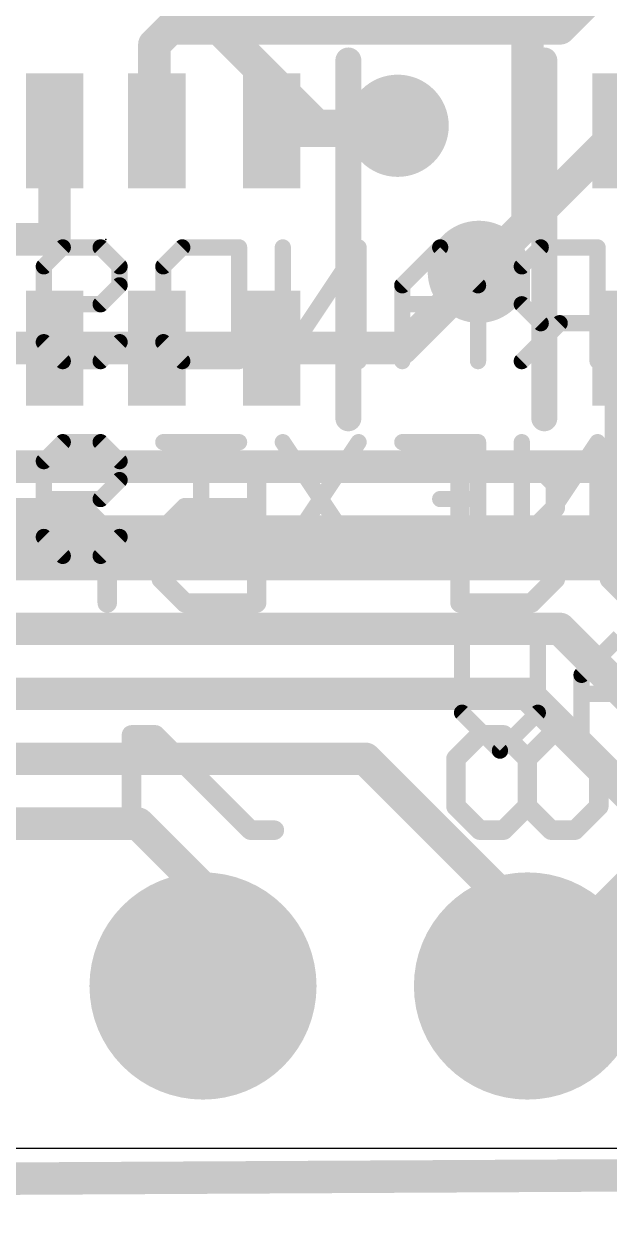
# Model space of a CAD drawing. Extents: x -0.5 to 47.2, y -0.5 to 23.4.
# Drawn here: x 26.54 to 31.12, y -0.51 to 8.8 of the extents above; entities that cross this region are included whole.
import ezdxf

# ---------------------------------------------------------------- set-up
doc = ezdxf.new("R2010")
doc.units = 0
for name, color, linetype in [('1', 12, 'CONTINUOUS'), ('16', 132, 'CONTINUOUS'), ('17', 110, 'CONTINUOUS'), ('18', 110, 'CONTINUOUS'), ('20', 53, 'CONTINUOUS'), ('21', 40, 'CONTINUOUS'), ('22', 6, 'CONTINUOUS'), ('23', 40, 'CONTINUOUS')]:
    doc.layers.add(name, color=color, linetype=linetype)

# ---------------------------------------------------------------- blocks, each defined once
blk = doc.blocks.new('ROUNDP')
at = {"const_width": 0.5}
blk.add_lwpolyline([(0, -0.25, 1), (0, 0.25, 1), (0, -0.25)], format="xyb", dxfattribs=at)
blk = doc.blocks.new('RECT')
blk.add_solid([(-0.5, -0.5), (0.5, -0.5), (-0.5, 0.5), (0.5, 0.5)])
blk = doc.blocks.new('ROUNDV')
at = {"const_width": 0.5}
blk.add_lwpolyline([(0, -0.25, 1), (0, 0.25, 1), (0, -0.25)], format="xyb", dxfattribs=at)

msp = doc.modelspace()

# ---------------------------------------------------------------- linework, layer by layer
at = {"layer": '1', "const_width": 0.254}
for points in [[(30.734, 8.763), (32.004, 10.033)], [(27.686, 8.763), (27.559, 8.636)], [(30.734, 8.763), (27.686, 8.763)], [(27.559, 8.636), (27.559, 7.981)], [(27.559, 7.981), (27.578, 7.962)], [(29.425, 7.962), (29.464, 8.001)], [(29.464, 8.001), (29.452, 7.989)], [(26.778, 7.962), (26.778, 7.112)], [(28.478, 7.962), (29.425, 7.962)], [(31.203, 7.962), (30.099, 6.858)], [(31.212, 7.962), (31.203, 7.962)], [(31.212, 7.962), (32.112, 7.962)], [(26.778, 7.112), (24.765, 7.112)], [(29.503, 6.262), (30.099, 6.858)], [(25.878, 6.262), (26.778, 6.262)], [(26.778, 6.262), (27.578, 6.262)], [(27.578, 6.262), (28.478, 6.262)], [(28.478, 6.262), (29.503, 6.262)], [(31.212, 6.262), (31.212, 4.572)], [(31.212, 4.572), (26.162, 4.572)], [(25.908, 4.064), (30.734, 4.064)], [(30.734, 4.064), (31.623, 3.175)], [(30.48, 3.556), (25.654, 3.556)], [(30.48, 3.556), (32.766, 1.27)], [(25.4, 3.048), (29.21, 3.048)], [(29.21, 3.048), (30.48, 1.778)], [(25.146, 2.54), (27.432, 2.54)], [(27.432, 2.54), (27.94, 2.032)], [(27.94, 2.032), (27.94, 1.27)], [(30.48, 1.778), (30.48, 1.27)]]:
    msp.add_lwpolyline(points, dxfattribs=at)
at = {"layer": '1', "const_width": 0.127}
for points in [[(27.686, 8.8265, 1), (27.686, 8.6995)], [(27.7309, 8.7181, 1), (27.6411, 8.8079)], [(30.6891, 8.8079, 1), (30.7789, 8.7181)], [(30.734, 8.6995, 1), (30.734, 8.8265)], [(27.6225, 8.636, 1), (27.4955, 8.636)], [(27.5141, 8.6809, 1), (27.6039, 8.5911)], [(27.6039, 8.0259, 1), (27.5141, 7.9361)], [(29.4071, 8.0339, 1), (29.4969, 7.9441)], [(29.5089, 7.9561, 1), (29.4191, 8.0459)], [(29.5089, 7.9561, 1), (29.4191, 8.0459)], [(26.8415, 7.962, 1), (26.7145, 7.962)], [(27.4955, 7.981, 1), (27.6225, 7.981)], [(27.5331, 7.9171, 1), (27.6229, 8.0069)], [(28.478, 8.0255, 1), (28.478, 7.8985)], [(29.3801, 8.0069, 1), (29.4699, 7.9171)], [(29.425, 7.8985, 1), (29.425, 8.0255)], [(31.203, 8.0255, 1), (31.203, 7.8985)], [(31.212, 8.0255, 1), (31.212, 7.8985)], [(31.2479, 7.9171, 1), (31.1581, 8.0069)], [(26.7145, 7.112, 1), (26.8415, 7.112)], [(26.778, 7.0485, 1), (26.778, 7.1755)], [(30.1439, 6.8131, 1), (30.0541, 6.9029)], [(30.0541, 6.9029, 1), (30.1439, 6.8131)], [(26.778, 6.3255, 1), (26.778, 6.1985)], [(26.778, 6.1985, 1), (26.778, 6.3255)], [(27.578, 6.3255, 1), (27.578, 6.1985)], [(27.578, 6.1985, 1), (27.578, 6.3255)], [(28.478, 6.3255, 1), (28.478, 6.1985)], [(28.478, 6.1985, 1), (28.478, 6.3255)], [(29.4581, 6.3069, 1), (29.5479, 6.2171)], [(29.503, 6.1985, 1), (29.503, 6.3255)], [(31.2755, 6.262, 1), (31.1485, 6.262)], [(31.1485, 4.572, 1), (31.2755, 4.572)], [(30.7789, 4.1089, 1), (30.6891, 4.0191)], [(30.734, 4.0005, 1), (30.734, 4.1275)], [(30.5249, 3.6009, 1), (30.4351, 3.5111)], [(30.48, 3.4925, 1), (30.48, 3.6195)], [(29.2549, 3.0929, 1), (29.1651, 3.0031)], [(29.21, 2.9845, 1), (29.21, 3.1115)], [(27.4769, 2.5849, 1), (27.3871, 2.4951)], [(27.432, 2.4765, 1), (27.432, 2.6035)], [(28.0035, 2.032, 1), (27.8765, 2.032)], [(27.8951, 1.9871, 1), (27.9849, 2.0769)], [(30.5435, 1.778, 1), (30.4165, 1.778)], [(30.4351, 1.7331, 1), (30.5249, 1.8229)], [(27.8765, 1.27, 1), (28.0035, 1.27)], [(30.4165, 1.27, 1), (30.5435, 1.27)]]:
    msp.add_lwpolyline(points, format="xyb", dxfattribs=at)
at = {"layer": '16', "const_width": 0.254}
for points in [[(25.527, 11.303), (28.829, 8.001)], [(30.48, 9.652), (30.48, 7.239)], [(28.829, 8.001), (29.464, 8.001)], [(30.48, 7.239), (30.099, 6.858)], [(23.114, 5.334), (33.782, 5.334)], [(22.86, 4.826), (35.179, 4.826)], [(30.48, 1.27), (33.02, 3.81)], [(-0.381, -0.381), (47.117, -0.127)]]:
    msp.add_lwpolyline(points, dxfattribs=at)
at = {"layer": '16', "const_width": 0.127}
for points in [[(28.829, 8.0645, 1), (28.829, 7.9375)], [(28.7841, 7.9561, 1), (28.8739, 8.0459)], [(29.464, 7.9375, 1), (29.464, 8.0645)], [(30.5249, 7.1941, 1), (30.4351, 7.2839)], [(30.4165, 7.239, 1), (30.5435, 7.239)], [(30.0541, 6.9029, 1), (30.1439, 6.8131)], [(30.4351, 1.3149, 1), (30.5249, 1.2251)]]:
    msp.add_lwpolyline(points, format="xyb", dxfattribs=at)
at = {"layer": '20'}
msp.add_line((1.905, 0), (45.085, 0), dxfattribs=at)
at = {"layer": '21'}
for points, const_width in [([(29.078, 8.512), (29.078, 5.712)], 0.2032), ([(30.612, 5.712), (30.612, 8.512)], 0.2032), ([(28.3595, 5.3858), (28.3595, 4.2672)], 0.1524), ([(29.9526, 4.2672), (29.9526, 5.3858)], 0.1524), ([(29.9526, 5.3858), (30.5119, 5.3858)], 0.1524), ([(30.5119, 5.3858), (30.6983, 5.1993)], 0.1524), ([(30.6983, 5.1993), (30.6983, 5.0129)], 0.1524), ([(26.4444, 5.0129), (27.0037, 5.0129)], 0.1524), ([(27.0037, 5.0129), (27.1901, 4.8265)], 0.1524), ([(27.6138, 4.8265), (27.8002, 5.0129)], 0.1524), ([(27.8002, 5.0129), (28.3595, 5.0129)], 0.1524), ([(30.6983, 5.0129), (30.5119, 4.8265)], 0.1524), ([(31.3084, 5.0129), (31.122, 4.8265)], 0.1524), ([(27.1901, 4.8265), (27.1901, 4.2672)], 0.1524), ([(27.6138, 4.4536), (27.6138, 4.8265)], 0.1524), ([(29.9526, 4.8265), (30.5119, 4.8265)], 0.1524), ([(30.5119, 4.8265), (30.6983, 4.6401)], 0.1524), ([(31.122, 4.8265), (31.122, 4.4536)], 0.1524), ([(30.6983, 4.6401), (30.6983, 4.4536)], 0.1524), ([(27.8002, 4.2672), (27.6138, 4.4536)], 0.1524), ([(30.6983, 4.4536), (30.5119, 4.2672)], 0.1524), ([(31.122, 4.4536), (31.3084, 4.2672)], 0.1524), ([(28.3595, 4.2672), (27.8002, 4.2672)], 0.1524), ([(30.5119, 4.2672), (29.9526, 4.2672)], 0.1524), ([(27.3802, 2.4892), (27.3802, 3.2349)], 0.1524), ([(27.3802, 3.2349), (27.5667, 3.2349)], 0.1524), ([(27.5667, 3.2349), (28.3124, 2.4892)], 0.1524), ([(29.9202, 3.0485), (30.1067, 3.2349)], 0.1524), ([(30.1067, 3.2349), (30.2931, 3.2349)], 0.1524), ([(30.2931, 3.2349), (30.4795, 3.0485)], 0.1524), ([(30.4795, 3.0485), (30.666, 3.2349)], 0.1524), ([(30.666, 3.2349), (30.8524, 3.2349)], 0.1524), ([(30.8524, 3.2349), (31.0388, 3.0485)], 0.1524), ([(29.9202, 2.6756), (29.9202, 3.0485)], 0.1524), ([(30.4795, 2.6756), (30.4795, 3.0485)], 0.1524), ([(31.0388, 3.0485), (31.0388, 2.6756)], 0.1524), ([(30.1067, 2.4892), (29.9202, 2.6756)], 0.1524), ([(30.4795, 2.6756), (30.2931, 2.4892)], 0.1524), ([(30.666, 2.4892), (30.4795, 2.6756)], 0.1524), ([(31.0388, 2.6756), (30.8524, 2.4892)], 0.1524), ([(28.3124, 2.4892), (28.4988, 2.4892)], 0.1524), ([(30.2931, 2.4892), (30.1067, 2.4892)], 0.1524), ([(30.8524, 2.4892), (30.666, 2.4892)], 0.1524)]:
    msp.add_lwpolyline(points, dxfattribs=dict(at, const_width=const_width))
for points, const_width in [([(29.1288, 8.512, 1), (29.0272, 8.512)], 0.1016), ([(30.6628, 8.512, 1), (30.5612, 8.512)], 0.1016), ([(29.0272, 5.712, 1), (29.1288, 5.712)], 0.1016), ([(30.5612, 5.712, 1), (30.6628, 5.712)], 0.1016), ([(28.3976, 5.3858, 1), (28.3214, 5.3858)], 0.0762), ([(29.9907, 5.3858, 1), (29.9145, 5.3858)], 0.0762), ([(29.9526, 5.4239, 1), (29.9526, 5.3477)], 0.0762), ([(30.5388, 5.4127, 1), (30.4849, 5.3588)], 0.0762), ([(30.5119, 5.3477, 1), (30.5119, 5.4239)], 0.0762), ([(30.7364, 5.1993, 1), (30.6602, 5.1993)], 0.0762), ([(30.6713, 5.1724, 1), (30.7252, 5.2263)], 0.0762), ([(27.0306, 5.0398, 1), (26.9767, 4.986)], 0.0762), ([(27.0037, 4.9748, 1), (27.0037, 5.051)], 0.0762), ([(27.8002, 5.051, 1), (27.8002, 4.9748)], 0.0762), ([(27.8272, 4.986, 1), (27.7733, 5.0398)], 0.0762), ([(28.3595, 4.9748, 1), (28.3595, 5.051)], 0.0762), ([(30.6602, 5.0129, 1), (30.7364, 5.0129)], 0.0762), ([(30.7252, 4.986, 1), (30.6713, 5.0398)], 0.0762), ([(27.2282, 4.8265, 1), (27.152, 4.8265)], 0.0762), ([(27.1632, 4.7995, 1), (27.217, 4.8534)], 0.0762), ([(27.5868, 4.8534, 1), (27.6407, 4.7995)], 0.0762), ([(27.6519, 4.8265, 1), (27.5757, 4.8265)], 0.0762), ([(29.9526, 4.8646, 1), (29.9526, 4.7884)], 0.0762), ([(30.5388, 4.8534, 1), (30.4849, 4.7995)], 0.0762), ([(30.4849, 4.8534, 1), (30.5388, 4.7995)], 0.0762), ([(30.5119, 4.7884, 1), (30.5119, 4.8646)], 0.0762), ([(31.095, 4.8534, 1), (31.1489, 4.7995)], 0.0762), ([(31.1601, 4.8265, 1), (31.0839, 4.8265)], 0.0762), ([(30.7364, 4.6401, 1), (30.6602, 4.6401)], 0.0762), ([(30.6713, 4.6131, 1), (30.7252, 4.667)], 0.0762), ([(27.6407, 4.4806, 1), (27.5868, 4.4267)], 0.0762), ([(27.5757, 4.4536, 1), (27.6519, 4.4536)], 0.0762), ([(30.6602, 4.4536, 1), (30.7364, 4.4536)], 0.0762), ([(30.7252, 4.4267, 1), (30.6713, 4.4806)], 0.0762), ([(31.1489, 4.4806, 1), (31.095, 4.4267)], 0.0762), ([(31.0839, 4.4536, 1), (31.1601, 4.4536)], 0.0762), ([(27.152, 4.2672, 1), (27.2282, 4.2672)], 0.0762), ([(27.8002, 4.3053, 1), (27.8002, 4.2291)], 0.0762), ([(27.7733, 4.2403, 1), (27.8272, 4.2941)], 0.0762), ([(28.3214, 4.2672, 1), (28.3976, 4.2672)], 0.0762), ([(28.3595, 4.2291, 1), (28.3595, 4.3053)], 0.0762), ([(29.9526, 4.3053, 1), (29.9526, 4.2291)], 0.0762), ([(29.9145, 4.2672, 1), (29.9907, 4.2672)], 0.0762), ([(30.4849, 4.2941, 1), (30.5388, 4.2403)], 0.0762), ([(30.5119, 4.2291, 1), (30.5119, 4.3053)], 0.0762), ([(27.4183, 3.2349, 1), (27.3421, 3.2349)], 0.0762), ([(27.3802, 3.273, 1), (27.3802, 3.1968)], 0.0762), ([(27.5936, 3.2618, 1), (27.5397, 3.208)], 0.0762), ([(27.5667, 3.1968, 1), (27.5667, 3.273)], 0.0762), ([(30.1067, 3.273, 1), (30.1067, 3.1968)], 0.0762), ([(30.1336, 3.208, 1), (30.0797, 3.2618)], 0.0762), ([(30.32, 3.2618, 1), (30.2662, 3.208)], 0.0762), ([(30.2931, 3.1968, 1), (30.2931, 3.273)], 0.0762), ([(30.666, 3.273, 1), (30.666, 3.1968)], 0.0762), ([(30.6929, 3.208, 1), (30.639, 3.2618)], 0.0762), ([(30.8793, 3.2618, 1), (30.8254, 3.208)], 0.0762), ([(30.8524, 3.1968, 1), (30.8524, 3.273)], 0.0762), ([(29.9583, 3.0485, 1), (29.8821, 3.0485)], 0.0762), ([(29.8933, 3.0754, 1), (29.9472, 3.0215)], 0.0762), ([(30.5176, 3.0485, 1), (30.4414, 3.0485)], 0.0762), ([(30.4526, 3.0754, 1), (30.5065, 3.0215)], 0.0762), ([(30.4526, 3.0215, 1), (30.5065, 3.0754)], 0.0762), ([(31.0769, 3.0485, 1), (31.0007, 3.0485)], 0.0762), ([(31.0119, 3.0215, 1), (31.0657, 3.0754)], 0.0762), ([(29.9472, 2.7026, 1), (29.8933, 2.6487)], 0.0762), ([(29.8821, 2.6756, 1), (29.9583, 2.6756)], 0.0762), ([(30.5065, 2.7026, 1), (30.4526, 2.6487)], 0.0762), ([(30.4414, 2.6756, 1), (30.5176, 2.6756)], 0.0762), ([(30.5065, 2.6487, 1), (30.4526, 2.7026)], 0.0762), ([(31.0007, 2.6756, 1), (31.0769, 2.6756)], 0.0762), ([(31.0657, 2.6487, 1), (31.0119, 2.7026)], 0.0762), ([(27.3421, 2.4892, 1), (27.4183, 2.4892)], 0.0762), ([(28.3124, 2.5273, 1), (28.3124, 2.4511)], 0.0762), ([(28.2854, 2.4623, 1), (28.3393, 2.5161)], 0.0762), ([(28.4988, 2.4511, 1), (28.4988, 2.5273)], 0.0762), ([(30.1067, 2.5273, 1), (30.1067, 2.4511)], 0.0762), ([(30.0797, 2.4623, 1), (30.1336, 2.5161)], 0.0762), ([(30.2662, 2.5161, 1), (30.32, 2.4623)], 0.0762), ([(30.2931, 2.4511, 1), (30.2931, 2.5273)], 0.0762), ([(30.666, 2.5273, 1), (30.666, 2.4511)], 0.0762), ([(30.639, 2.4623, 1), (30.6929, 2.5161)], 0.0762), ([(30.8254, 2.5161, 1), (30.8793, 2.4623)], 0.0762), ([(30.8524, 2.4511, 1), (30.8524, 2.5273)], 0.0762)]:
    msp.add_lwpolyline(points, format="xyb", dxfattribs=dict(at, const_width=const_width))
at = {"layer": '22', "const_width": 0.127}
for points in [[(26.6937, 6.901), (26.842, 7.0493)], [(26.842, 7.0493), (27.1386, 7.0493)], [(27.1386, 7.0493), (27.2869, 6.901)], [(27.6292, 6.901), (27.7775, 7.0493)], [(27.7775, 7.0493), (28.2224, 7.0493)], [(28.2224, 7.0493), (28.2224, 6.1595)], [(29.1579, 7.0493), (28.5648, 6.1595)], [(28.5648, 6.1595), (28.5648, 7.0493)], [(29.1579, 6.1595), (29.1579, 7.0493)], [(29.7969, 7.0493), (29.5003, 6.7527)], [(30.0934, 6.7527), (29.7969, 7.0493)], [(30.5841, 7.0493), (30.4358, 6.901)], [(31.029, 7.0493), (30.5841, 7.0493)], [(31.029, 6.1595), (31.029, 7.0493)], [(26.6937, 6.3078), (26.6937, 6.901)], [(27.2869, 6.901), (27.2869, 6.7527)], [(27.6292, 6.3078), (27.6292, 6.901)], [(30.4358, 6.901), (30.4358, 6.6044)], [(27.2869, 6.7527), (27.1386, 6.6044)], [(29.5003, 6.7527), (29.5003, 6.1595)], [(30.0934, 6.1595), (30.0934, 6.7527)], [(27.1386, 6.6044), (26.6937, 6.6044)], [(30.0934, 6.6044), (29.5003, 6.6044)], [(30.4358, 6.6044), (30.5841, 6.4561)], [(30.7324, 6.4561), (30.4358, 6.1595)], [(30.5841, 6.4561), (31.029, 6.4561)], [(26.842, 6.1595), (26.6937, 6.3078)], [(27.2869, 6.3078), (27.1386, 6.1595)], [(27.7775, 6.1595), (27.6292, 6.3078)], [(27.1386, 6.1595), (26.842, 6.1595)], [(28.2224, 6.1595), (27.7775, 6.1595)], [(26.6937, 5.377), (26.842, 5.5253)], [(26.842, 5.5253), (27.1386, 5.5253)], [(27.1386, 5.5253), (27.2869, 5.377)], [(28.2224, 5.5253), (27.6292, 5.5253)], [(27.9258, 4.6355), (27.9258, 5.5253)], [(29.1579, 5.5253), (28.5648, 4.6355)], [(28.5648, 5.5253), (29.1579, 4.6355)], [(29.5003, 5.5253), (30.0934, 5.5253)], [(30.0934, 5.5253), (30.0934, 4.6355)], [(31.029, 5.5253), (30.4358, 4.6355)], [(30.4358, 4.6355), (30.4358, 5.5253)], [(31.029, 4.6355), (31.029, 5.5253)], [(26.6937, 4.7838), (26.6937, 5.377)], [(27.2869, 5.377), (27.2869, 5.2287)], [(27.2869, 5.2287), (27.1386, 5.0804)], [(27.1386, 5.0804), (26.6937, 5.0804)], [(30.0934, 5.0804), (29.7969, 5.0804)], [(26.842, 4.6355), (26.6937, 4.7838)], [(27.2869, 4.7838), (27.1386, 4.6355)], [(27.1386, 4.6355), (26.842, 4.6355)], [(30.0934, 4.6355), (29.5003, 4.6355)], [(29.968, 3.4081), (29.968, 4.0013)], [(30.5612, 4.0013), (30.5612, 3.4081)], [(31.2001, 4.0013), (30.9035, 3.7047)], [(30.9035, 3.7047), (30.9035, 3.1115)], [(31.4967, 3.5564), (30.9035, 3.5564)], [(30.2646, 3.1115), (29.968, 3.4081)], [(30.5612, 3.4081), (30.2646, 3.1115)]]:
    msp.add_lwpolyline(points, dxfattribs=at)
at = {"layer": '22', "const_width": 0.0635}
for points in [[(26.842, 7.081, 1), (26.842, 7.0175)], [(26.8645, 7.0268, 1), (26.8196, 7.0717)], [(27.161, 7.0717, 1), (27.1161, 7.0268)], [(27.1386, 7.0175, 1), (27.1386, 7.081)], [(27.7775, 7.081, 1), (27.7775, 7.0175)], [(27.8, 7.0268, 1), (27.7551, 7.0717)], [(28.2542, 7.0493, 1), (28.1907, 7.0493)], [(28.2224, 7.0175, 1), (28.2224, 7.081)], [(28.5965, 7.0493, 1), (28.533, 7.0493)], [(29.1897, 7.0493, 1), (29.1262, 7.0493)], [(29.1843, 7.0316, 1), (29.1315, 7.0669)], [(29.8193, 7.0717, 1), (29.7744, 7.0268)], [(29.8193, 7.0268, 1), (29.7744, 7.0717)], [(30.5841, 7.081, 1), (30.5841, 7.0175)], [(30.6065, 7.0268, 1), (30.5616, 7.0717)], [(31.0607, 7.0493, 1), (30.9972, 7.0493)], [(31.029, 7.0175, 1), (31.029, 7.081)], [(26.7255, 6.901, 1), (26.662, 6.901)], [(26.6713, 6.9234, 1), (26.7162, 6.8785)], [(27.3186, 6.901, 1), (27.2551, 6.901)], [(27.2644, 6.8785, 1), (27.3093, 6.9234)], [(27.661, 6.901, 1), (27.5975, 6.901)], [(27.6068, 6.9234, 1), (27.6517, 6.8785)], [(30.4675, 6.901, 1), (30.404, 6.901)], [(30.4133, 6.9234, 1), (30.4582, 6.8785)], [(27.3093, 6.7302, 1), (27.2644, 6.7751)], [(29.532, 6.7527, 1), (29.4685, 6.7527)], [(29.4778, 6.7751, 1), (29.5227, 6.7302)], [(30.1252, 6.7527, 1), (30.0617, 6.7527)], [(30.071, 6.7302, 1), (30.1159, 6.7751)], [(27.2551, 6.7527, 1), (27.3186, 6.7527)], [(26.6937, 6.6361, 1), (26.6937, 6.5726)], [(27.1161, 6.6268, 1), (27.161, 6.5819)], [(27.1386, 6.5726, 1), (27.1386, 6.6361)], [(29.5003, 6.6361, 1), (29.5003, 6.5726)], [(30.0934, 6.5726, 1), (30.0934, 6.6361)], [(30.404, 6.6044, 1), (30.4675, 6.6044)], [(30.4582, 6.6268, 1), (30.4133, 6.5819)], [(30.5841, 6.4878, 1), (30.5841, 6.4243)], [(30.7548, 6.4336, 1), (30.7099, 6.4785)], [(31.029, 6.4243, 1), (31.029, 6.4878)], [(30.5616, 6.4336, 1), (30.6065, 6.4785)], [(26.7162, 6.3302, 1), (26.6713, 6.2853)], [(26.662, 6.3078, 1), (26.7255, 6.3078)], [(27.3093, 6.2853, 1), (27.2644, 6.3302)], [(27.5975, 6.3078, 1), (27.661, 6.3078)], [(27.6517, 6.3302, 1), (27.6068, 6.2853)], [(26.842, 6.1913, 1), (26.842, 6.1278)], [(26.8196, 6.137, 1), (26.8645, 6.182)], [(27.1161, 6.182, 1), (27.161, 6.137)], [(27.1386, 6.1278, 1), (27.1386, 6.1913)], [(27.7775, 6.1913, 1), (27.7775, 6.1278)], [(27.7551, 6.137, 1), (27.8, 6.182)], [(28.1907, 6.1595, 1), (28.2542, 6.1595)], [(28.2224, 6.1278, 1), (28.2224, 6.1913)], [(28.5383, 6.1771, 1), (28.5912, 6.1419)], [(28.533, 6.1595, 1), (28.5965, 6.1595)], [(29.1262, 6.1595, 1), (29.1897, 6.1595)], [(29.4685, 6.1595, 1), (29.532, 6.1595)], [(30.0617, 6.1595, 1), (30.1252, 6.1595)], [(30.4133, 6.182, 1), (30.4582, 6.137)], [(30.9972, 6.1595, 1), (31.0607, 6.1595)], [(26.842, 5.557, 1), (26.842, 5.4935)], [(26.8645, 5.5028, 1), (26.8196, 5.5477)], [(27.161, 5.5477, 1), (27.1161, 5.5028)], [(27.1386, 5.4935, 1), (27.1386, 5.557)], [(27.6292, 5.557, 1), (27.6292, 5.4935)], [(27.9576, 5.5253, 1), (27.8941, 5.5253)], [(28.2224, 5.4935, 1), (28.2224, 5.557)], [(28.5912, 5.5429, 1), (28.5383, 5.5076)], [(29.1843, 5.5076, 1), (29.1315, 5.5429)], [(29.5003, 5.557, 1), (29.5003, 5.4935)], [(30.1252, 5.5253, 1), (30.0617, 5.5253)], [(30.0934, 5.4935, 1), (30.0934, 5.557)], [(30.4675, 5.5253, 1), (30.404, 5.5253)], [(31.0607, 5.5253, 1), (30.9972, 5.5253)], [(31.0554, 5.5076, 1), (31.0025, 5.5429)], [(26.7255, 5.377, 1), (26.662, 5.377)], [(26.6713, 5.3994, 1), (26.7162, 5.3545)], [(27.3186, 5.377, 1), (27.2551, 5.377)], [(27.2644, 5.3545, 1), (27.3093, 5.3994)], [(27.2551, 5.2287, 1), (27.3186, 5.2287)], [(27.3093, 5.2062, 1), (27.2644, 5.2511)], [(26.6937, 5.1121, 1), (26.6937, 5.0486)], [(27.1161, 5.1028, 1), (27.161, 5.0579)], [(27.1386, 5.0486, 1), (27.1386, 5.1121)], [(29.7969, 5.1121, 1), (29.7969, 5.0486)], [(30.0934, 5.0486, 1), (30.0934, 5.1121)], [(26.7162, 4.8062, 1), (26.6713, 4.7613)], [(27.3093, 4.7613, 1), (27.2644, 4.8062)], [(26.662, 4.7838, 1), (26.7255, 4.7838)], [(26.842, 4.6673, 1), (26.842, 4.6038)], [(26.8196, 4.613, 1), (26.8645, 4.658)], [(27.1161, 4.658, 1), (27.161, 4.613)], [(27.1386, 4.6038, 1), (27.1386, 4.6673)], [(27.8941, 4.6355, 1), (27.9576, 4.6355)], [(28.5383, 4.6531, 1), (28.5912, 4.6179)], [(29.1315, 4.6179, 1), (29.1843, 4.6531)], [(29.5003, 4.6673, 1), (29.5003, 4.6038)], [(30.0617, 4.6355, 1), (30.1252, 4.6355)], [(30.0934, 4.6038, 1), (30.0934, 4.6673)], [(30.404, 4.6355, 1), (30.4675, 4.6355)], [(30.4094, 4.6531, 1), (30.4622, 4.6179)], [(30.9972, 4.6355, 1), (31.0607, 4.6355)], [(29.9998, 4.0013, 1), (29.9363, 4.0013)], [(30.593, 4.0013, 1), (30.5295, 4.0013)], [(30.9353, 3.7047, 1), (30.8718, 3.7047)], [(30.8811, 3.7271, 1), (30.926, 3.6822)], [(30.9035, 3.5881, 1), (30.9035, 3.5246)], [(29.9905, 3.4305, 1), (29.9456, 3.3856)], [(30.5837, 3.3856, 1), (30.5387, 3.4305)], [(29.9363, 3.4081, 1), (29.9998, 3.4081)], [(30.5295, 3.4081, 1), (30.593, 3.4081)], [(30.2422, 3.134, 1), (30.2871, 3.089)], [(30.2422, 3.089, 1), (30.2871, 3.134)], [(30.8718, 3.1115, 1), (30.9353, 3.1115)]]:
    msp.add_lwpolyline(points, format="xyb", dxfattribs=at)
at = {"layer": '23'}
msp.add_point((27.178, 7.112), dxfattribs=at)

# ---------------------------------------------------------------- block references
at = {"layer": '1', "xscale": 0.45, "yscale": 0.9, "rotation": 180}
for p in [(26.778, 7.962), (27.578, 7.962), (28.478, 7.962), (26.778, 6.262), (27.578, 6.262), (28.478, 6.262)]:
    msp.add_blockref('RECT', p, dxfattribs=at)
at = {"layer": '1', "xscale": 0.45, "yscale": 0.9}
for p in [(31.212, 7.962), (31.212, 6.262)]:
    msp.add_blockref('RECT', p, dxfattribs=at)
at = {"layer": '17', "xscale": 1.778, "yscale": 1.778, "rotation": 270}
for p in [(27.94, 1.27), (27.94, 1.27), (30.48, 1.27), (30.48, 1.27)]:
    msp.add_blockref('ROUNDP', p, dxfattribs=at)
at = {"layer": '18', "xscale": 0.8001, "yscale": 0.8001}
for p in [(29.464, 8.001), (29.464, 8.001), (30.099, 6.858), (30.099, 6.858)]:
    msp.add_blockref('ROUNDV', p, dxfattribs=at)

doc.saveas('drawing.dxf')
